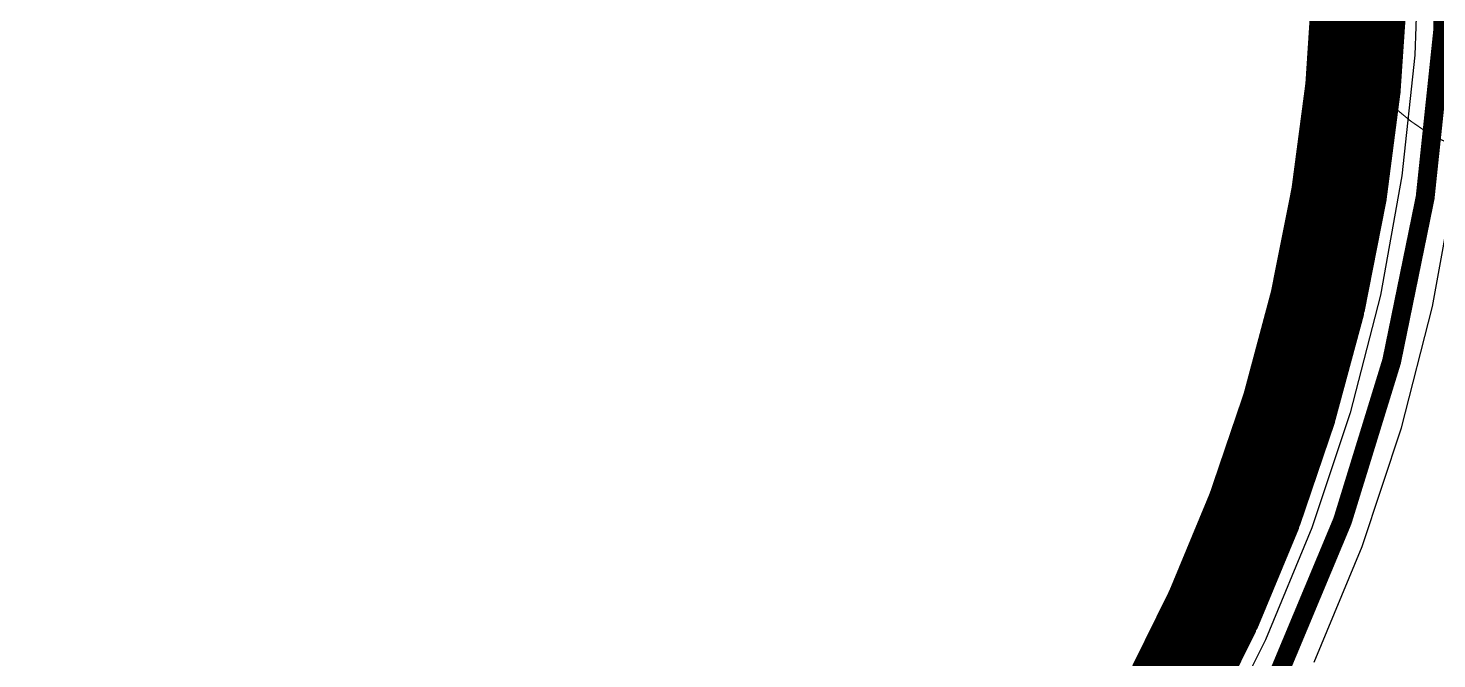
# Model space of a CAD drawing. Header units: inches. Extents: x -30 to 282, y -86 to 78.
# Drawn here: x 13.61 to 28.68, y -53.1 to -46.35 of the extents above; entities that cross this region are included whole.
import ezdxf

# ---------------------------------------------------------------- set-up
doc = ezdxf.new("R2010")
doc.units = ezdxf.units.IN
for name, color, linetype in [('Board Outline', 216, 'Continuous'), ('Bottom Layer', 5, 'Continuous'), ('Dimensions', 6, 'Continuous'), ('GND 01', 76, 'Continuous'), ('GND 02', 16, 'Continuous'), ('Multi-Layer', 9, 'Continuous'), ('PWR', 156, 'Continuous'), ('SIG 01', 90, 'Continuous'), ('Top Layer', 1, 'Continuous')]:
    doc.layers.add(name, color=color, linetype=linetype)

msp = doc.modelspace()

# ---------------------------------------------------------------- linework, layer by layer
at = {"layer": 'Board Outline', "const_width": 0.254}
msp.add_lwpolyline([(37.495, -16.446, -2.502525), (-17.293, -16.446)], format="xyb", dxfattribs=at)
msp.add_lwpolyline([(27.86, -45.25, 1), (-7.659, -45.25, 1)], format="xyb", close=True, dxfattribs=at)
at = {"layer": 'Bottom Layer'}
for p, q in [((28.033, -47.008), (28.109, -45.848)), ((28.031, -47.016), (28.033, -47.008)), ((27.88, -48.177), (28.032, -47.025)), ((28.032, -47.025), (28.031, -47.016)), ((27.65, -49.333), (27.877, -48.193)), ((27.877, -48.185), (27.88, -48.177)), ((27.877, -48.193), (27.877, -48.185)), ((27.346, -50.472), (27.647, -49.35)), ((27.647, -49.341), (27.65, -49.333)), ((27.647, -49.35), (27.647, -49.341)), ((27.342, -50.48), (27.346, -50.472)), ((26.967, -51.589), (27.341, -50.489)), ((27.341, -50.489), (27.342, -50.48)), ((26.517, -52.679), (26.961, -51.605)), ((26.961, -51.605), (26.963, -51.596)), ((26.963, -51.596), (26.967, -51.589)), ((25.996, -53.736), (26.51, -52.694)), ((26.51, -52.694), (26.512, -52.686)), ((26.512, -52.686), (26.517, -52.679))]:
    msp.add_line(p, q, dxfattribs=at)
at = {"layer": 'Dimensions', "const_width": 0.0127}
msp.add_lwpolyline([(29.601, -47.75, -0.414214), (27.601, -45.75)], format="xyb", dxfattribs=at)
at = {"layer": 'GND 01'}
for p, q in [((28.284, -47.024), (28.36, -45.864)), ((28.129, -48.21), (28.281, -47.057)), ((28.281, -47.057), (28.282, -47.041)), ((28.282, -47.041), (28.284, -47.024)), ((28.125, -48.226), (28.129, -48.21)), ((27.897, -49.382), (28.124, -48.243)), ((28.124, -48.243), (28.125, -48.226)), ((27.589, -50.537), (27.89, -49.415)), ((27.89, -49.415), (27.892, -49.398)), ((27.892, -49.398), (27.897, -49.382)), ((27.206, -51.67), (27.579, -50.569)), ((27.579, -50.569), (27.583, -50.553)), ((27.583, -50.553), (27.589, -50.537)), ((27.199, -51.685), (27.206, -51.67)), ((26.749, -52.775), (27.194, -51.701)), ((27.194, -51.701), (27.199, -51.685)), ((26.221, -53.848), (26.735, -52.805)), ((26.735, -52.805), (26.741, -52.79)), ((26.741, -52.79), (26.749, -52.775))]:
    msp.add_line(p, q, dxfattribs=at)
at = {"layer": 'GND 01', "const_width": 1.016}
for points in [[(27.775, -46.991), (27.851, -45.831)], [(27.623, -48.143), (27.775, -46.991)], [(27.396, -49.283), (27.623, -48.143)], [(27.096, -50.405), (27.396, -49.283)], [(26.722, -51.506), (27.096, -50.405)], [(26.277, -52.579), (26.722, -51.506)], [(25.763, -53.622), (26.277, -52.579)]]:
    msp.add_lwpolyline(points, dxfattribs=at)
at = {"layer": 'GND 01', "const_width": 0.508}
for points in [[(27.521, -46.991, 1), (28.029, -46.991, 1)], [(27.521, -46.991, 1), (28.029, -46.991, 1)], [(27.369, -48.143, 1), (27.877, -48.143, 1)], [(27.369, -48.143, 1), (27.877, -48.143, 1)], [(27.142, -49.283, 1), (27.65, -49.283, 1)], [(27.142, -49.283, 1), (27.65, -49.283, 1)], [(26.842, -50.405, 1), (27.35, -50.405, 1)], [(26.842, -50.405, 1), (27.35, -50.405, 1)], [(26.468, -51.506, 1), (26.976, -51.506, 1)], [(26.468, -51.506, 1), (26.976, -51.506, 1)], [(26.023, -52.579, 1), (26.531, -52.579, 1)], [(26.023, -52.579, 1), (26.531, -52.579, 1)]]:
    msp.add_lwpolyline(points, format="xyb", close=True, dxfattribs=at)
at = {"layer": 'GND 02'}
for p, q in [((28.284, -47.024), (28.36, -45.864)), ((28.129, -48.21), (28.281, -47.057)), ((28.281, -47.057), (28.282, -47.041)), ((28.282, -47.041), (28.284, -47.024)), ((28.125, -48.226), (28.129, -48.21)), ((27.897, -49.382), (28.124, -48.243)), ((28.124, -48.243), (28.125, -48.226)), ((27.589, -50.537), (27.89, -49.415)), ((27.89, -49.415), (27.892, -49.398)), ((27.892, -49.398), (27.897, -49.382)), ((27.206, -51.67), (27.579, -50.569)), ((27.579, -50.569), (27.583, -50.553)), ((27.583, -50.553), (27.589, -50.537)), ((27.199, -51.685), (27.206, -51.67)), ((26.749, -52.775), (27.194, -51.701)), ((27.194, -51.701), (27.199, -51.685)), ((26.221, -53.848), (26.735, -52.805)), ((26.735, -52.805), (26.741, -52.79)), ((26.741, -52.79), (26.749, -52.775))]:
    msp.add_line(p, q, dxfattribs=at)
at = {"layer": 'GND 02', "const_width": 1.016}
for points in [[(27.775, -46.991), (27.851, -45.831)], [(27.623, -48.143), (27.775, -46.991)], [(27.396, -49.283), (27.623, -48.143)], [(27.096, -50.405), (27.396, -49.283)], [(26.722, -51.506), (27.096, -50.405)], [(26.277, -52.579), (26.722, -51.506)], [(25.763, -53.622), (26.277, -52.579)]]:
    msp.add_lwpolyline(points, dxfattribs=at)
at = {"layer": 'GND 02', "const_width": 0.508}
for points in [[(27.521, -46.991, 1), (28.029, -46.991, 1)], [(27.521, -46.991, 1), (28.029, -46.991, 1)], [(27.369, -48.143, 1), (27.877, -48.143, 1)], [(27.369, -48.143, 1), (27.877, -48.143, 1)], [(27.142, -49.283, 1), (27.65, -49.283, 1)], [(27.142, -49.283, 1), (27.65, -49.283, 1)], [(26.842, -50.405, 1), (27.35, -50.405, 1)], [(26.842, -50.405, 1), (27.35, -50.405, 1)], [(26.468, -51.506, 1), (26.976, -51.506, 1)], [(26.468, -51.506, 1), (26.976, -51.506, 1)], [(26.023, -52.579, 1), (26.531, -52.579, 1)], [(26.023, -52.579, 1), (26.531, -52.579, 1)]]:
    msp.add_lwpolyline(points, format="xyb", close=True, dxfattribs=at)
at = {"layer": 'Multi-Layer'}
for p, q in [((27.775, -46.991), (27.851, -45.831)), ((27.623, -48.143), (27.775, -46.991)), ((27.396, -49.283), (27.623, -48.143)), ((27.096, -50.405), (27.396, -49.283)), ((26.722, -51.506), (27.096, -50.405)), ((26.277, -52.579), (26.722, -51.506)), ((25.763, -53.622), (26.277, -52.579))]:
    msp.add_line(p, q, dxfattribs=at)
at = {"layer": 'PWR'}
for p, q in [((28.033, -47.008), (28.109, -45.848)), ((28.031, -47.016), (28.033, -47.008)), ((27.88, -48.177), (28.032, -47.025)), ((28.032, -47.025), (28.031, -47.016)), ((27.65, -49.333), (27.877, -48.193)), ((27.877, -48.185), (27.88, -48.177)), ((27.877, -48.193), (27.877, -48.185)), ((27.346, -50.472), (27.647, -49.35)), ((27.647, -49.341), (27.65, -49.333)), ((27.647, -49.35), (27.647, -49.341)), ((27.342, -50.48), (27.346, -50.472)), ((26.967, -51.589), (27.341, -50.489)), ((27.341, -50.489), (27.342, -50.48)), ((26.517, -52.679), (26.961, -51.605)), ((26.961, -51.605), (26.963, -51.596)), ((26.963, -51.596), (26.967, -51.589)), ((25.996, -53.736), (26.51, -52.694)), ((26.51, -52.694), (26.512, -52.686)), ((26.512, -52.686), (26.517, -52.679))]:
    msp.add_line(p, q, dxfattribs=at)
at = {"layer": 'SIG 01'}
for p, q in [((28.033, -47.008), (28.109, -45.848)), ((28.031, -47.016), (28.033, -47.008)), ((27.88, -48.177), (28.032, -47.025)), ((28.032, -47.025), (28.031, -47.016)), ((27.65, -49.333), (27.877, -48.193)), ((27.877, -48.185), (27.88, -48.177)), ((27.877, -48.193), (27.877, -48.185)), ((27.346, -50.472), (27.647, -49.35)), ((27.647, -49.341), (27.65, -49.333)), ((27.647, -49.35), (27.647, -49.341)), ((27.342, -50.48), (27.346, -50.472)), ((26.967, -51.589), (27.341, -50.489)), ((27.341, -50.489), (27.342, -50.48)), ((26.517, -52.679), (26.961, -51.605)), ((26.961, -51.605), (26.963, -51.596)), ((26.963, -51.596), (26.967, -51.589)), ((25.996, -53.736), (26.51, -52.694)), ((26.51, -52.694), (26.512, -52.686)), ((26.512, -52.686), (26.517, -52.679))]:
    msp.add_line(p, q, dxfattribs=at)
at = {"layer": 'SIG 01', "const_width": 0.203}
for points in [[(49.194, -40.377, -0.547166), (-1.847, -82.823)], [(48.774, -41.341, -0.533794), (-1.014, -82.529)]]:
    msp.add_lwpolyline(points, format="xyb", dxfattribs=at)
at = {"layer": 'Top Layer'}
for p, q in [((28.487, -45.343), (28.441, -46.641)), ((28.033, -47.008), (28.109, -45.848)), ((28.441, -46.641), (28.302, -47.931)), ((28.031, -47.016), (28.033, -47.008)), ((27.88, -48.177), (28.032, -47.025)), ((28.032, -47.025), (28.031, -47.016)), ((28.302, -47.931), (28.071, -49.209)), ((28.63, -49.331), (28.868, -48.013)), ((27.65, -49.333), (27.877, -48.193)), ((27.877, -48.185), (27.88, -48.177)), ((27.877, -48.193), (27.877, -48.185)), ((28.071, -49.209), (27.75, -50.467)), ((27.346, -50.472), (27.647, -49.35)), ((27.647, -49.341), (27.65, -49.333)), ((27.647, -49.35), (27.647, -49.341)), ((28.299, -50.628), (28.63, -49.331)), ((27.75, -50.467), (27.34, -51.699)), ((27.342, -50.48), (27.346, -50.472)), ((26.967, -51.589), (27.341, -50.489)), ((27.341, -50.489), (27.342, -50.48)), ((27.876, -51.899), (28.299, -50.628)), ((26.517, -52.679), (26.961, -51.605)), ((26.961, -51.605), (26.963, -51.596)), ((26.963, -51.596), (26.967, -51.589)), ((27.34, -51.699), (26.843, -52.899)), ((27.363, -53.136), (27.876, -51.899)), ((25.996, -53.736), (26.51, -52.694)), ((26.51, -52.694), (26.512, -52.686)), ((26.512, -52.686), (26.517, -52.679)), ((26.843, -52.899), (26.262, -54.06))]:
    msp.add_line(p, q, dxfattribs=at)
at = {"layer": 'Top Layer', "const_width": 0.203}
msp.add_lwpolyline([(25.317, -34.594, -0.728137), (4.393, -62.842)], format="xyb", dxfattribs=at)

doc.saveas('drawing.dxf')
